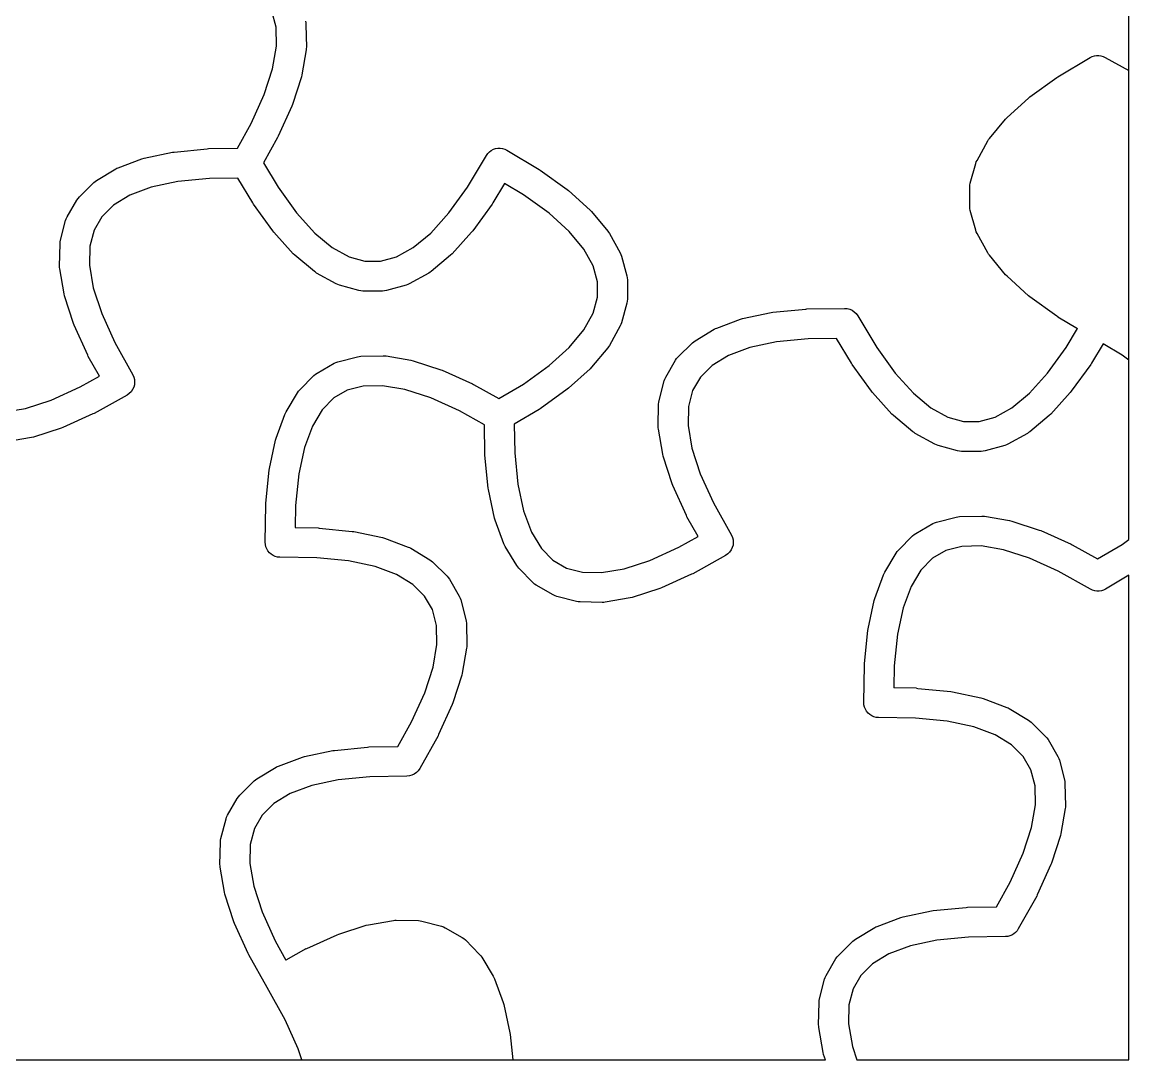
# Model space of a CAD drawing. Header units: millimetres. Extents: x 0 to 304, y 0 to 228.
# Drawn here: x 248.4 to 304, y 0 to 52.1 of the extents above; entities that cross this region are included whole.
import ezdxf

# ---------------------------------------------------------------- set-up
doc = ezdxf.new("R2010")
doc.units = ezdxf.units.MM
doc.layers.add('VISIBLE', color=7, linetype='CONTINUOUS')

msp = doc.modelspace()

# ---------------------------------------------------------------- linework, layer by layer
at = {"layer": 'VISIBLE'}
for p, q in [((304, 49.681767), (304, 70.171069)), ((261.19508, 51.868431), (260.986543, 52.669641)), ((261.213622, 50.90821), (261.19508, 51.868431)), ((262.669046, 52.160462), (262.686204, 52.073953)), ((262.686204, 52.073953), (262.693089, 51.986029)), ((262.693089, 51.986029), (262.714708, 50.866452)), ((261.02108, 49.778088), (261.213622, 50.90821)), ((262.704194, 50.726007), (262.490659, 49.472666)), ((262.712755, 50.795982), (262.704194, 50.726007)), ((262.714708, 50.866452), (262.712755, 50.795982)), ((300.437112, 49.365187), (302.060307, 50.33448)), ((302.060307, 50.33448), (302.160574, 50.384598)), ((302.160574, 50.384598), (302.267191, 50.419212)), ((302.267191, 50.419212), (302.377777, 50.437549)), ((302.377777, 50.437549), (302.48986, 50.439199)), ((302.48986, 50.439199), (302.600937, 50.424126)), ((302.600937, 50.424126), (302.708527, 50.392666)), ((302.708527, 50.392666), (302.810226, 50.345522)), ((302.810226, 50.345522), (304, 49.681767)), ((260.601526, 48.482621), (261.02108, 49.778088)), ((262.490659, 49.472666), (262.464826, 49.36755)), ((304, 35.146283), (304, 49.681767)), ((262.464826, 49.36755), (262.015789, 47.981046)), ((299.030983, 48.356975), (300.383645, 49.330083)), ((300.383645, 49.330083), (300.437112, 49.365187)), ((259.946824, 47.030502), (260.601526, 48.482621)), ((298.966591, 48.30503), (299.030983, 48.356975)), ((261.985996, 47.903864), (261.30111, 46.384797)), ((262.015789, 47.981046), (261.985996, 47.903864)), ((297.88446, 47.328801), (298.966591, 48.30503)), ((296.997933, 46.272027), (297.809531, 47.250684)), ((297.809531, 47.250684), (297.88446, 47.328801)), ((259.252299, 45.785573), (259.946824, 47.030502)), ((261.272358, 46.327662), (260.562238, 45.05478)), ((261.30111, 46.384797), (261.272358, 46.327662)), ((296.37754, 45.175263), (296.918605, 46.155655)), ((296.918605, 46.155655), (296.955532, 46.215707)), ((296.955532, 46.215707), (296.997933, 46.272027)), ((254.566036, 45.276877), (255.991303, 45.581251)), ((255.991303, 45.581251), (256.07304, 45.594041)), ((256.07304, 45.594041), (257.731034, 45.760446)), ((257.731034, 45.760446), (257.79489, 45.764114)), ((257.79489, 45.764114), (259.252299, 45.785573)), ((271.820459, 45.52255), (271.902719, 45.606716)), ((271.902719, 45.606716), (271.997132, 45.676978)), ((271.997132, 45.676978), (272.101375, 45.731605)), ((272.101375, 45.731605), (272.212879, 45.769253)), ((272.212879, 45.769253), (272.3289, 45.788994)), ((272.3289, 45.788994), (272.446581, 45.790342)), ((272.446581, 45.790342), (272.563024, 45.773265)), ((272.563024, 45.773265), (272.675362, 45.738182)), ((272.675362, 45.738182), (272.780829, 45.685957)), ((272.780829, 45.685957), (274.404024, 44.716664)), ((253.269893, 44.804948), (254.462086, 45.246691)), ((254.462086, 45.246691), (254.566036, 45.276877)), ((260.562238, 45.05478), (261.293116, 43.830839)), ((270.799497, 43.830839), (271.752379, 45.426551)), ((271.752379, 45.426551), (271.820459, 45.52255)), ((296.040612, 44.030746), (296.311145, 45.012178)), ((296.311145, 45.012178), (296.33954, 45.095676)), ((296.33954, 45.095676), (296.37754, 45.175263)), ((252.184236, 44.165319), (253.143008, 44.74383)), ((253.143008, 44.74383), (253.205013, 44.777374)), ((253.205013, 44.777374), (253.269893, 44.804948)), ((274.404024, 44.716664), (274.45749, 44.68156)), ((274.45749, 44.68156), (275.810153, 43.708452)), ((251.320189, 43.342602), (252.045193, 44.057281)), ((252.045193, 44.057281), (252.111533, 44.115395)), ((252.111533, 44.115395), (252.184236, 44.165319)), ((256.264057, 44.105677), (254.932373, 43.821287)), ((257.84898, 44.264748), (256.264057, 44.105677)), ((259.274383, 44.285736), (257.84898, 44.264748)), ((260.021672, 43.034312), (259.274383, 44.285736)), ((272.655712, 44.01358), (272.070942, 43.034312)), ((273.607497, 43.44522), (272.655712, 44.01358)), ((296.013646, 43.831441), (296.020418, 43.932002)), ((296.020418, 43.932002), (296.040612, 44.030746)), ((251.253328, 43.267184), (251.320189, 43.342602)), ((253.857387, 43.422973), (253.035083, 42.926805)), ((254.932373, 43.821287), (253.857387, 43.422973)), ((261.293116, 43.830839), (262.223337, 42.537791)), ((269.869277, 42.537791), (270.799497, 43.830839)), ((274.900545, 42.514999), (273.607497, 43.44522)), ((275.810153, 43.708452), (275.874545, 43.656507)), ((275.874545, 43.656507), (276.956675, 42.680278)), ((296.013646, 42.849663), (296.013646, 43.831441)), ((250.706294, 42.333237), (251.197183, 43.183482)), ((251.197183, 43.183482), (251.253328, 43.267184)), ((253.035083, 42.926805), (252.445483, 42.345601)), ((260.056776, 42.980846), (260.021672, 43.034312)), ((261.029884, 41.628183), (260.056776, 42.980846)), ((272.035837, 42.980846), (271.062729, 41.628183)), ((272.070942, 43.034312), (272.035837, 42.980846)), ((296.020418, 42.749102), (296.013646, 42.849663)), ((250.629995, 42.147151), (250.661878, 42.242763)), ((250.661878, 42.242763), (250.706294, 42.333237)), ((252.445483, 42.345601), (252.05607, 41.671119)), ((262.223337, 42.537791), (263.135467, 41.526713)), ((268.957146, 41.526713), (269.869277, 42.537791)), ((275.911623, 41.602869), (274.900545, 42.514999)), ((276.956675, 42.680278), (277.031605, 42.602161)), ((277.031605, 42.602161), (277.843203, 41.623504)), ((296.040612, 42.650358), (296.020418, 42.749102)), ((296.311145, 41.668926), (296.040612, 42.650358)), ((250.373567, 41.16194), (250.629995, 42.147151)), ((252.05607, 41.671119), (251.847533, 40.869908)), ((296.33954, 41.585428), (296.311145, 41.668926)), ((250.356409, 41.075431), (250.373567, 41.16194)), ((261.081829, 41.563791), (261.029884, 41.628183)), ((262.058058, 40.481661), (261.081829, 41.563791)), ((263.135467, 41.526713), (264.01791, 40.794905)), ((268.074703, 40.794905), (268.957146, 41.526713)), ((271.010785, 41.563791), (270.034555, 40.481661)), ((271.062729, 41.628183), (271.010785, 41.563791)), ((276.643431, 40.720426), (275.911623, 41.602869)), ((277.843203, 41.623504), (277.885604, 41.567184)), ((277.885604, 41.567184), (277.92253, 41.507132)), ((277.92253, 41.507132), (278.463596, 40.526741)), ((296.37754, 41.505841), (296.33954, 41.585428)), ((296.918605, 40.525449), (296.37754, 41.505841)), ((250.327905, 39.86793), (250.349525, 40.987506)), ((250.349525, 40.987506), (250.356409, 41.075431)), ((251.847533, 40.869908), (251.828991, 39.909687)), ((264.01791, 40.794905), (264.858757, 40.330853)), ((267.233856, 40.330853), (268.074703, 40.794905)), ((277.107483, 39.879579), (276.643431, 40.720426)), ((262.136175, 40.406731), (262.058058, 40.481661)), ((263.114832, 39.595133), (262.136175, 40.406731)), ((264.858757, 40.330853), (265.656894, 40.110846)), ((265.656894, 40.110846), (266.435719, 40.110846)), ((266.435719, 40.110846), (267.233856, 40.330853)), ((269.956438, 40.406731), (268.977781, 39.595133)), ((270.034555, 40.481661), (269.956438, 40.406731)), ((278.463596, 40.526741), (278.501596, 40.447153)), ((278.501596, 40.447153), (278.529991, 40.363656)), ((278.529991, 40.363656), (278.800524, 39.382224)), ((296.955532, 40.465397), (296.918605, 40.525449)), ((296.997933, 40.409077), (296.955532, 40.465397)), ((297.809531, 39.43042), (296.997933, 40.409077)), ((250.329858, 39.79746), (250.327905, 39.86793)), ((250.338419, 39.727485), (250.329858, 39.79746)), ((250.551954, 38.474144), (250.338419, 39.727485)), ((251.828991, 39.909687), (252.021533, 38.779566)), ((263.171152, 39.552732), (263.114832, 39.595133)), ((263.231204, 39.515806), (263.171152, 39.552732)), ((264.211595, 38.97474), (263.231204, 39.515806)), ((268.861409, 39.515806), (267.881018, 38.97474)), ((268.921461, 39.552732), (268.861409, 39.515806)), ((268.977781, 39.595133), (268.921461, 39.552732)), ((277.32749, 39.081442), (277.107483, 39.879579)), ((264.291183, 38.93674), (264.211595, 38.97474)), ((264.37468, 38.908345), (264.291183, 38.93674)), ((265.356112, 38.637812), (264.37468, 38.908345)), ((267.717933, 38.908345), (266.736501, 38.637812)), ((267.801431, 38.93674), (267.717933, 38.908345)), ((267.881018, 38.97474), (267.801431, 38.93674)), ((277.32749, 38.302617), (277.32749, 39.081442)), ((278.800524, 39.382224), (278.820718, 39.283479)), ((278.820718, 39.283479), (278.82749, 39.182919)), ((278.82749, 39.182919), (278.82749, 38.20114)), ((297.88446, 39.352303), (297.809531, 39.43042)), ((298.966591, 38.376074), (297.88446, 39.352303)), ((250.577787, 38.369028), (250.551954, 38.474144)), ((251.026825, 36.982523), (250.577787, 38.369028)), ((252.021533, 38.779566), (252.441087, 37.484098)), ((265.454857, 38.617618), (265.356112, 38.637812)), ((265.555417, 38.610846), (265.454857, 38.617618)), ((266.537196, 38.610846), (265.555417, 38.610846)), ((266.637756, 38.617618), (266.537196, 38.610846)), ((266.736501, 38.637812), (266.637756, 38.617618)), ((299.030983, 38.324129), (298.966591, 38.376074)), ((277.107483, 37.50448), (277.32749, 38.302617)), ((278.800524, 38.001835), (278.529991, 37.020403)), ((278.820718, 38.10058), (278.800524, 38.001835)), ((278.82749, 38.20114), (278.820718, 38.10058)), ((300.383645, 37.351021), (299.030983, 38.324129)), ((252.441087, 37.484098), (253.095789, 36.031979)), ((276.643431, 36.663633), (277.107483, 37.50448)), ((284.510609, 37.195213), (284.614558, 37.2254)), ((284.614558, 37.2254), (286.039825, 37.529774)), ((286.039825, 37.529774), (286.121563, 37.542564)), ((286.121563, 37.542564), (287.779557, 37.708968)), ((287.779557, 37.708968), (287.843412, 37.712636)), ((287.843412, 37.712636), (289.733787, 37.740471)), ((289.733787, 37.740471), (289.864177, 37.730995)), ((289.864177, 37.730995), (289.99094, 37.699022)), ((289.99094, 37.699022), (290.110226, 37.645522)), ((290.110226, 37.645522), (290.218409, 37.572121)), ((290.218409, 37.572121), (290.312203, 37.481049)), ((290.312203, 37.481049), (290.388757, 37.375074)), ((290.388757, 37.375074), (291.341638, 35.779361)), ((300.437112, 37.315917), (300.383645, 37.351021)), ((300.437112, 37.315917), (301.41638, 36.731146)), ((251.056617, 36.905342), (251.026825, 36.982523)), ((251.741504, 35.386274), (251.056617, 36.905342)), ((278.463596, 36.857318), (277.92253, 35.876927)), ((278.501596, 36.936905), (278.463596, 36.857318)), ((278.529991, 37.020403), (278.501596, 36.936905)), ((282.232758, 36.113842), (283.19153, 36.692353)), ((283.19153, 36.692353), (283.253535, 36.725897)), ((283.253535, 36.725897), (283.318416, 36.75347)), ((283.318416, 36.75347), (284.510609, 37.195213)), ((300.84802, 35.779361), (301.41638, 36.731146)), ((275.911623, 35.78119), (276.643431, 36.663633)), ((282.160055, 36.063917), (282.232758, 36.113842)), ((287.897503, 36.21327), (286.31258, 36.054199)), ((289.322905, 36.234258), (287.897503, 36.21327)), ((290.070194, 34.982835), (289.322905, 36.234258)), ((253.095789, 36.031979), (254.001276, 34.408903)), ((274.900545, 34.869059), (275.911623, 35.78119)), ((277.843203, 35.760555), (277.031605, 34.781898)), ((277.885604, 35.816875), (277.843203, 35.760555)), ((277.92253, 35.876927), (277.885604, 35.816875)), ((281.368712, 35.291125), (282.093716, 36.005804)), ((282.093716, 36.005804), (282.160055, 36.063917)), ((284.980895, 35.76981), (283.90591, 35.371496)), ((286.31258, 36.054199), (284.980895, 35.76981)), ((291.341638, 35.779361), (292.271859, 34.486313)), ((299.917799, 34.486313), (300.84802, 35.779361)), ((302.704235, 35.962102), (302.119464, 34.982835)), ((303.65602, 35.393743), (302.704235, 35.962102)), ((251.770255, 35.32914), (251.741504, 35.386274)), ((252.32594, 34.33308), (251.770255, 35.32914)), ((264.106576, 34.982042), (264.19705, 35.026458)), ((264.19705, 35.026458), (264.292662, 35.058341)), ((264.292662, 35.058341), (265.277874, 35.314769)), ((265.277874, 35.314769), (265.364383, 35.331927)), ((265.364383, 35.331927), (265.452307, 35.338811)), ((265.452307, 35.338811), (266.571884, 35.360431)), ((266.571884, 35.360431), (266.642354, 35.358478)), ((266.642354, 35.358478), (266.712329, 35.349917)), ((266.712329, 35.349917), (267.96567, 35.136382)), ((267.96567, 35.136382), (268.070785, 35.110549)), ((268.070785, 35.110549), (269.45729, 34.661511)), ((280.754816, 34.28176), (281.245706, 35.132005)), ((281.245706, 35.132005), (281.301851, 35.215707)), ((281.301851, 35.215707), (281.368712, 35.291125)), ((283.90591, 35.371496), (283.083606, 34.875327)), ((304, 35.146283), (303.65602, 35.393743)), ((304, 26.134821), (304, 35.146283)), ((263.172629, 34.435008), (263.256331, 34.491153)), ((263.256331, 34.491153), (264.106576, 34.982042)), ((269.45729, 34.661511), (269.534472, 34.631719)), ((269.534472, 34.631719), (271.053539, 33.946832)), ((273.607497, 33.938839), (274.900545, 34.869059)), ((276.956675, 34.703781), (275.874545, 33.727551)), ((277.031605, 34.781898), (276.956675, 34.703781)), ((283.083606, 34.875327), (282.494005, 34.294124)), ((290.105298, 34.929368), (290.070194, 34.982835)), ((291.078406, 33.576705), (290.105298, 34.929368)), ((292.271859, 34.486313), (293.18399, 33.475235)), ((299.005668, 33.475235), (299.917799, 34.486313)), ((302.08436, 34.929368), (301.111252, 33.576705)), ((302.119464, 34.982835), (302.08436, 34.929368)), ((251.357834, 33.792989), (252.32594, 34.33308)), ((254.001276, 34.408903), (254.054776, 34.289618)), ((254.082915, 33.90241), (254.047223, 33.776643)), ((254.054776, 34.289618), (254.08675, 34.162855)), ((254.096225, 34.032465), (254.082915, 33.90241)), ((254.08675, 34.162855), (254.096225, 34.032465)), ((262.382532, 33.643143), (263.097211, 34.368147)), ((263.097211, 34.368147), (263.172629, 34.435008)), ((271.053539, 33.946832), (271.110674, 33.918081)), ((271.110674, 33.918081), (272.383556, 33.207961)), ((272.383556, 33.207961), (273.607497, 33.938839)), ((280.42209, 33.110462), (280.678517, 34.095674)), ((280.678517, 34.095674), (280.710401, 34.191286)), ((280.710401, 34.191286), (280.754816, 34.28176)), ((282.494005, 34.294124), (282.104593, 33.619641)), ((249.905715, 33.138287), (251.357834, 33.792989)), ((253.711703, 33.388537), (252.060674, 32.467455)), ((253.819886, 33.461938), (253.711703, 33.388537)), ((253.91368, 33.55301), (253.819886, 33.461938)), ((253.990234, 33.658985), (253.91368, 33.55301)), ((254.047223, 33.776643), (253.990234, 33.658985)), ((261.695983, 32.545328), (262.274494, 33.5041)), ((262.274494, 33.5041), (262.324419, 33.576803)), ((262.324419, 33.576803), (262.382532, 33.643143)), ((264.768695, 33.632266), (264.094212, 33.242853)), ((265.569905, 33.840803), (264.768695, 33.632266)), ((266.530126, 33.859345), (265.569905, 33.840803)), ((267.660248, 33.666803), (266.530126, 33.859345)), ((268.955715, 33.247249), (267.660248, 33.666803)), ((275.810153, 33.675607), (274.45749, 32.702499)), ((275.874545, 33.727551), (275.810153, 33.675607)), ((282.104593, 33.619641), (281.896056, 32.818431)), ((291.130351, 33.512313), (291.078406, 33.576705)), ((292.106581, 32.430183), (291.130351, 33.512313)), ((293.18399, 33.475235), (294.066433, 32.743428)), ((298.123226, 32.743428), (299.005668, 33.475235)), ((301.059307, 33.512313), (300.083078, 32.430183)), ((301.111252, 33.576705), (301.059307, 33.512313)), ((248.610248, 32.718733), (249.905715, 33.138287)), ((264.094212, 33.242853), (263.513009, 32.653253)), ((270.407834, 32.592547), (268.955715, 33.247249)), ((280.376428, 31.816452), (280.398047, 32.936029)), ((280.398047, 32.936029), (280.404931, 33.023953)), ((280.404931, 33.023953), (280.42209, 33.110462)), ((281.896056, 32.818431), (281.877514, 31.85821)), ((247.480126, 32.526191), (248.610248, 32.718733)), ((252.003539, 32.438704), (250.484472, 31.753817)), ((252.060674, 32.467455), (252.003539, 32.438704)), ((261.193123, 31.22625), (261.634866, 32.418443)), ((261.634866, 32.418443), (261.662439, 32.483323)), ((261.662439, 32.483323), (261.695983, 32.545328)), ((263.513009, 32.653253), (263.01684, 31.830949)), ((271.652763, 31.898022), (270.407834, 32.592547)), ((274.404024, 32.667394), (273.1526, 31.920106)), ((274.45749, 32.702499), (274.404024, 32.667394)), ((292.184697, 32.355254), (292.106581, 32.430183)), ((293.163355, 31.543656), (292.184697, 32.355254)), ((294.066433, 32.743428), (294.907279, 32.279376)), ((294.907279, 32.279376), (295.705417, 32.059369)), ((296.484242, 32.059369), (297.282379, 32.279376)), ((297.282379, 32.279376), (298.123226, 32.743428)), ((300.004961, 32.355254), (299.026304, 31.543656)), ((300.083078, 32.430183), (300.004961, 32.355254)), ((250.40729, 31.724025), (249.020785, 31.274987)), ((250.484472, 31.753817), (250.40729, 31.724025)), ((263.01684, 31.830949), (262.618526, 30.755963)), ((271.674222, 30.440613), (271.652763, 31.898022)), ((273.1526, 31.920106), (273.173588, 30.494703)), ((280.378381, 31.745982), (280.376428, 31.816452)), ((280.386942, 31.676007), (280.378381, 31.745982)), ((280.600477, 30.422666), (280.386942, 31.676007)), ((281.877514, 31.85821), (282.070056, 30.728088)), ((295.705417, 32.059369), (296.484242, 32.059369)), ((248.91567, 31.249155), (247.662329, 31.035619)), ((249.020785, 31.274987), (248.91567, 31.249155)), ((260.858562, 29.697033), (261.162936, 31.1223)), ((261.162936, 31.1223), (261.193123, 31.22625)), ((293.219674, 31.501254), (293.163355, 31.543656)), ((293.279727, 31.464328), (293.219674, 31.501254)), ((294.260118, 30.923263), (293.279727, 31.464328)), ((298.909932, 31.464328), (297.92954, 30.923263)), ((298.969984, 31.501254), (298.909932, 31.464328)), ((299.026304, 31.543656), (298.969984, 31.501254)), ((262.618526, 30.755963), (262.334137, 29.424279)), ((282.070056, 30.728088), (282.48961, 29.432621)), ((294.339705, 30.885263), (294.260118, 30.923263)), ((294.423203, 30.856868), (294.339705, 30.885263)), ((295.404635, 30.586335), (294.423203, 30.856868)), ((295.503379, 30.566141), (295.404635, 30.586335)), ((295.60394, 30.559369), (295.503379, 30.566141)), ((296.585719, 30.559369), (295.60394, 30.559369)), ((296.686279, 30.566141), (296.585719, 30.559369)), ((296.785023, 30.586335), (296.686279, 30.566141)), ((297.766455, 30.856868), (296.785023, 30.586335)), ((297.849953, 30.885263), (297.766455, 30.856868)), ((297.92954, 30.923263), (297.849953, 30.885263)), ((271.67789, 30.376757), (271.674222, 30.440613)), ((271.844295, 28.718763), (271.67789, 30.376757)), ((273.173588, 30.494703), (273.332659, 28.90978)), ((280.62631, 30.31755), (280.600477, 30.422666)), ((281.075347, 28.931046), (280.62631, 30.31755)), ((260.679368, 27.957302), (260.845772, 29.615296)), ((260.845772, 29.615296), (260.858562, 29.697033)), ((262.334137, 29.424279), (262.175066, 27.839356)), ((273.332659, 28.90978), (273.617049, 27.578095)), ((281.10514, 28.853864), (281.075347, 28.931046)), ((282.48961, 29.432621), (283.144312, 27.980502)), ((271.857085, 28.637025), (271.844295, 28.718763)), ((272.161459, 27.211758), (271.857085, 28.637025)), ((281.790026, 27.334797), (281.10514, 28.853864)), ((260.647865, 26.003071), (260.6757, 27.893446)), ((260.6757, 27.893446), (260.679368, 27.957302)), ((262.175066, 27.839356), (262.158745, 26.730906)), ((283.144312, 27.980502), (284.049799, 26.357426)), ((273.617049, 27.578095), (274.015363, 26.50311)), ((281.818778, 27.277662), (281.790026, 27.334797)), ((282.374463, 26.281602), (281.818778, 27.277662)), ((294.341185, 27.006864), (295.326396, 27.263292)), ((295.326396, 27.263292), (295.412905, 27.28045)), ((295.412905, 27.28045), (295.50083, 27.287334)), ((295.50083, 27.287334), (296.620406, 27.308954)), ((296.620406, 27.308954), (296.690876, 27.307001)), ((296.690876, 27.307001), (296.760851, 27.29844)), ((296.760851, 27.29844), (298.014192, 27.084904)), ((262.158745, 26.730906), (263.299201, 26.714114)), ((263.299201, 26.714114), (263.363056, 26.710446)), ((263.363056, 26.710446), (265.02105, 26.544041)), ((272.191645, 27.107809), (272.161459, 27.211758)), ((272.633388, 25.915616), (272.191645, 27.107809)), ((293.304853, 26.439676), (294.155099, 26.930565)), ((294.155099, 26.930565), (294.245573, 26.97498)), ((294.245573, 26.97498), (294.341185, 27.006864)), ((298.014192, 27.084904), (298.119308, 27.059072)), ((298.119308, 27.059072), (299.505813, 26.610034)), ((265.02105, 26.544041), (265.102788, 26.531251)), ((265.102788, 26.531251), (266.528055, 26.226877)), ((266.528055, 26.226877), (266.632004, 26.196691)), ((266.632004, 26.196691), (267.824197, 25.754948)), ((274.015363, 26.50311), (274.511531, 25.680806)), ((281.406356, 25.741512), (282.374463, 26.281602)), ((284.049799, 26.357426), (284.103299, 26.238141)), ((284.103299, 26.238141), (284.135272, 26.111377)), ((284.135272, 26.111377), (284.144748, 25.980987)), ((292.431055, 25.591666), (293.145734, 26.31667)), ((293.145734, 26.31667), (293.221152, 26.38353)), ((293.221152, 26.38353), (293.304853, 26.439676)), ((299.505813, 26.610034), (299.582994, 26.580241)), ((299.582994, 26.580241), (301.102062, 25.895355)), ((303.65602, 25.887361), (304, 26.134821)), ((260.655371, 25.885622), (260.647865, 26.003071)), ((260.681157, 25.770793), (260.655371, 25.885622)), ((260.724589, 25.661412), (260.681157, 25.770793)), ((260.784597, 25.560171), (260.724589, 25.661412)), ((260.859703, 25.469565), (260.784597, 25.560171)), ((267.824197, 25.754948), (267.889078, 25.727374)), ((267.889078, 25.727374), (267.951083, 25.69383)), ((267.951083, 25.69383), (268.909855, 25.115319)), ((272.660962, 25.850736), (272.633388, 25.915616)), ((272.694506, 25.78873), (272.660962, 25.850736)), ((273.273017, 24.829959), (272.694506, 25.78873)), ((274.511531, 25.680806), (275.092735, 25.091206)), ((279.954238, 25.08681), (281.406356, 25.741512)), ((284.038757, 25.607507), (283.962203, 25.501532)), ((284.095746, 25.725166), (284.038757, 25.607507)), ((284.131438, 25.850933), (284.095746, 25.725166)), ((284.144748, 25.980987), (284.131438, 25.850933)), ((292.372941, 25.525326), (292.431055, 25.591666)), ((294.817217, 25.580788), (294.142735, 25.191376)), ((295.618428, 25.789325), (294.817217, 25.580788)), ((296.578649, 25.807868), (295.618428, 25.789325)), ((297.70877, 25.615325), (296.578649, 25.807868)), ((299.004238, 25.195771), (297.70877, 25.615325)), ((301.102062, 25.895355), (301.159196, 25.866604)), ((301.159196, 25.866604), (302.432079, 25.156484)), ((302.432079, 25.156484), (303.65602, 25.887361)), ((260.94806, 25.391823), (260.859703, 25.469565)), ((261.047489, 25.32886), (260.94806, 25.391823)), ((261.155545, 25.282227), (261.047489, 25.32886)), ((261.269565, 25.253071), (261.155545, 25.282227)), ((261.386742, 25.242111), (261.269565, 25.253071)), ((263.245111, 25.214748), (261.386742, 25.242111)), ((264.830033, 25.055677), (263.245111, 25.214748)), ((266.161718, 24.771287), (264.830033, 25.055677)), ((268.909855, 25.115319), (268.982558, 25.065395)), ((268.982558, 25.065395), (269.048897, 25.007281)), ((269.048897, 25.007281), (269.773901, 24.292602)), ((275.092735, 25.091206), (275.767217, 24.701793)), ((278.65877, 24.667256), (279.954238, 25.08681)), ((283.760226, 25.33706), (282.109196, 24.415978)), ((283.868409, 25.410461), (283.760226, 25.33706)), ((283.962203, 25.501532), (283.868409, 25.410461)), ((291.744506, 24.493851), (292.323017, 25.452623)), ((292.323017, 25.452623), (292.372941, 25.525326)), ((294.142735, 25.191376), (293.561531, 24.601775)), ((300.456356, 24.541069), (299.004238, 25.195771)), ((267.236703, 24.372973), (266.161718, 24.771287)), ((273.322941, 24.757256), (273.273017, 24.829959)), ((273.381055, 24.690916), (273.322941, 24.757256)), ((274.095734, 23.965912), (273.381055, 24.690916)), ((275.767217, 24.701793), (276.568428, 24.493256)), ((276.568428, 24.493256), (277.528649, 24.474714)), ((277.528649, 24.474714), (278.65877, 24.667256)), ((291.710962, 24.431846), (291.744506, 24.493851)), ((293.561531, 24.601775), (293.065363, 23.779471)), ((302.079433, 23.635582), (300.456356, 24.541069)), ((268.059007, 23.876805), (267.236703, 24.372973)), ((269.773901, 24.292602), (269.840762, 24.217184)), ((269.840762, 24.217184), (269.896907, 24.133482)), ((269.896907, 24.133482), (270.387797, 23.283237)), ((274.171152, 23.899051), (274.095734, 23.965912)), ((274.254853, 23.842906), (274.171152, 23.899051)), ((282.052062, 24.387226), (280.532994, 23.70234)), ((282.109196, 24.415978), (282.052062, 24.387226)), ((291.241645, 23.174772), (291.683388, 24.366965)), ((291.683388, 24.366965), (291.710962, 24.431846)), ((304, 24.345678), (302.829351, 23.646624)), ((304, 0), (304, 24.345678)), ((268.648608, 23.295601), (268.059007, 23.876805)), ((275.105099, 23.352016), (274.254853, 23.842906)), ((275.195573, 23.307601), (275.105099, 23.352016)), ((280.455813, 23.672547), (279.069308, 23.22351)), ((280.532994, 23.70234), (280.455813, 23.672547)), ((293.065363, 23.779471), (292.667049, 22.704486)), ((302.181132, 23.588438), (302.079433, 23.635582)), ((302.288722, 23.556978), (302.181132, 23.588438)), ((302.399799, 23.541905), (302.288722, 23.556978)), ((302.511882, 23.543555), (302.399799, 23.541905)), ((302.622467, 23.561892), (302.511882, 23.543555)), ((302.729084, 23.596506), (302.622467, 23.561892)), ((302.829351, 23.646624), (302.729084, 23.596506)), ((269.03802, 22.621119), (268.648608, 23.295601)), ((270.387797, 23.283237), (270.432212, 23.192763)), ((270.432212, 23.192763), (270.464096, 23.097151)), ((270.464096, 23.097151), (270.720524, 22.11194)), ((275.291185, 23.275718), (275.195573, 23.307601)), ((276.276396, 23.01929), (275.291185, 23.275718)), ((276.362905, 23.002132), (276.276396, 23.01929)), ((276.45083, 22.995247), (276.362905, 23.002132)), ((277.570406, 22.973628), (276.45083, 22.995247)), ((277.640876, 22.975581), (277.570406, 22.973628)), ((277.710851, 22.984142), (277.640876, 22.975581)), ((278.964192, 23.197677), (277.710851, 22.984142)), ((279.069308, 23.22351), (278.964192, 23.197677)), ((290.907085, 21.645556), (291.211459, 23.070823)), ((291.211459, 23.070823), (291.241645, 23.174772)), ((269.246557, 21.819908), (269.03802, 22.621119)), ((292.667049, 22.704486), (292.382659, 21.372801)), ((269.2651, 20.859687), (269.246557, 21.819908)), ((270.720524, 22.11194), (270.737682, 22.025431)), ((270.737682, 22.025431), (270.744566, 21.937506)), ((270.744566, 21.937506), (270.766186, 20.81793)), ((290.72789, 19.905824), (290.894295, 21.563818)), ((290.894295, 21.563818), (290.907085, 21.645556)), ((292.382659, 21.372801), (292.223588, 19.787879)), ((269.072557, 19.729566), (269.2651, 20.859687)), ((270.755672, 20.677485), (270.542136, 19.424144)), ((270.764233, 20.74746), (270.755672, 20.677485)), ((270.766186, 20.81793), (270.764233, 20.74746)), ((268.653003, 18.434098), (269.072557, 19.729566)), ((290.696388, 17.951594), (290.724222, 19.841969)), ((290.724222, 19.841969), (290.72789, 19.905824)), ((292.223588, 19.787879), (292.207267, 18.679429)), ((270.516303, 19.319028), (270.067266, 17.932523)), ((270.542136, 19.424144), (270.516303, 19.319028)), ((267.998301, 16.981979), (268.653003, 18.434098)), ((293.347723, 18.662636), (292.207267, 18.679429)), ((293.347723, 18.662636), (293.411579, 18.658968)), ((293.411579, 18.658968), (295.069573, 18.492564)), ((295.069573, 18.492564), (295.151311, 18.479774)), ((295.151311, 18.479774), (296.576577, 18.1754)), ((270.037473, 17.855342), (269.352587, 16.336274)), ((270.067266, 17.932523), (270.037473, 17.855342)), ((290.703893, 17.834145), (290.696388, 17.951594)), ((290.729679, 17.719316), (290.703893, 17.834145)), ((296.576577, 18.1754), (296.680527, 18.145213)), ((296.680527, 18.145213), (297.87272, 17.70347)), ((290.773111, 17.609935), (290.729679, 17.719316)), ((290.833119, 17.508694), (290.773111, 17.609935)), ((290.908226, 17.418087), (290.833119, 17.508694)), ((290.996582, 17.340345), (290.908226, 17.418087)), ((291.096012, 17.277383), (290.996582, 17.340345)), ((291.204067, 17.230749), (291.096012, 17.277383)), ((291.318087, 17.201593), (291.204067, 17.230749)), ((297.87272, 17.70347), (297.9376, 17.675897)), ((297.9376, 17.675897), (297.999606, 17.642353)), ((297.999606, 17.642353), (298.958377, 17.063842)), ((267.303776, 15.73705), (267.998301, 16.981979)), ((291.435265, 17.190633), (291.318087, 17.201593)), ((293.293633, 17.16327), (291.435265, 17.190633)), ((294.878556, 17.004199), (293.293633, 17.16327)), ((296.210241, 16.71981), (294.878556, 17.004199)), ((297.285226, 16.321496), (296.210241, 16.71981)), ((298.958377, 17.063842), (299.03108, 17.013917)), ((299.03108, 17.013917), (299.09742, 16.955804)), ((299.09742, 16.955804), (299.822424, 16.241125)), ((269.323836, 16.27914), (268.402754, 14.62811)), ((269.352587, 16.336274), (269.323836, 16.27914)), ((298.10753, 15.825327), (297.285226, 16.321496)), ((299.822424, 16.241125), (299.889285, 16.165707)), ((299.889285, 16.165707), (299.94543, 16.082005)), ((264.124517, 15.545518), (265.782512, 15.711923)), ((265.782512, 15.711923), (265.846367, 15.715591)), ((265.846367, 15.715591), (267.303776, 15.73705)), ((298.69713, 15.244124), (298.10753, 15.825327)), ((299.94543, 16.082005), (300.436319, 15.23176)), ((261.321371, 14.756425), (262.513564, 15.198168)), ((262.513564, 15.198168), (262.617513, 15.228354)), ((262.617513, 15.228354), (264.04278, 15.532729)), ((264.04278, 15.532729), (264.124517, 15.545518)), ((299.086543, 14.569641), (298.69713, 15.244124)), ((300.436319, 15.23176), (300.480735, 15.141286)), ((300.480735, 15.141286), (300.512618, 15.045674)), ((300.512618, 15.045674), (300.769046, 14.060462)), ((260.235713, 14.116796), (261.194485, 14.695308)), ((261.194485, 14.695308), (261.25649, 14.728851)), ((261.25649, 14.728851), (261.321371, 14.756425)), ((268.329353, 14.519927), (268.238281, 14.426133)), ((268.402754, 14.62811), (268.329353, 14.519927)), ((299.29508, 13.768431), (299.086543, 14.569641)), ((259.371666, 13.29408), (260.09667, 14.008758)), ((260.09667, 14.008758), (260.16301, 14.066872)), ((260.16301, 14.066872), (260.235713, 14.116796)), ((264.315535, 14.057154), (262.98385, 13.772765)), ((265.900457, 14.216225), (264.315535, 14.057154)), ((267.758826, 14.243588), (265.900457, 14.216225)), ((267.88888, 14.256898), (267.758826, 14.243588)), ((268.014647, 14.29259), (267.88888, 14.256898)), ((268.132306, 14.349579), (268.014647, 14.29259)), ((268.238281, 14.426133), (268.132306, 14.349579)), ((300.769046, 14.060462), (300.786204, 13.973953)), ((300.786204, 13.973953), (300.793089, 13.886029)), ((261.908865, 13.37445), (261.086561, 12.878282)), ((262.98385, 13.772765), (261.908865, 13.37445)), ((299.313622, 12.80821), (299.29508, 13.768431)), ((300.793089, 13.886029), (300.814708, 12.766452)), ((258.757771, 12.284714), (259.24866, 13.13496)), ((259.24866, 13.13496), (259.304806, 13.218662)), ((259.304806, 13.218662), (259.371666, 13.29408)), ((261.086561, 12.878282), (260.49696, 12.297078)), ((299.12108, 11.678088), (299.313622, 12.80821)), ((258.713356, 12.194241), (258.757771, 12.284714)), ((260.49696, 12.297078), (260.107547, 11.622596)), ((300.804194, 12.626007), (300.590659, 11.372666)), ((300.812755, 12.695982), (300.804194, 12.626007)), ((300.814708, 12.766452), (300.812755, 12.695982)), ((258.425044, 11.113417), (258.681472, 12.098628)), ((258.681472, 12.098628), (258.713356, 12.194241)), ((298.701526, 10.382621), (299.12108, 11.678088)), ((258.407886, 11.026908), (258.425044, 11.113417)), ((260.107547, 11.622596), (259.899011, 10.821385)), ((300.564826, 11.26755), (300.115789, 9.881046)), ((300.590659, 11.372666), (300.564826, 11.26755)), ((258.379382, 9.819407), (258.401002, 10.938983)), ((258.401002, 10.938983), (258.407886, 11.026908)), ((259.899011, 10.821385), (259.880468, 9.861165)), ((298.046824, 8.930502), (298.701526, 10.382621)), ((258.381335, 9.748937), (258.379382, 9.819407)), ((258.389896, 9.678962), (258.381335, 9.748937)), ((258.603432, 8.425621), (258.389896, 9.678962)), ((259.880468, 9.861165), (260.073011, 8.731043)), ((300.085996, 9.803864), (299.40111, 8.284797)), ((300.115789, 9.881046), (300.085996, 9.803864)), ((297.352299, 7.685573), (298.046824, 8.930502)), ((258.629264, 8.320505), (258.603432, 8.425621)), ((260.073011, 8.731043), (260.492565, 7.435576)), ((259.078302, 6.934001), (258.629264, 8.320505)), ((299.372358, 8.227662), (298.451276, 6.576633)), ((299.40111, 8.284797), (299.372358, 8.227662)), ((260.492565, 7.435576), (261.147266, 5.983457)), ((292.666036, 7.176877), (294.091303, 7.481251)), ((294.091303, 7.481251), (294.17304, 7.494041)), ((294.17304, 7.494041), (295.831034, 7.660446)), ((295.831034, 7.660446), (295.89489, 7.664114)), ((295.89489, 7.664114), (297.352299, 7.685573)), ((259.108095, 6.856819), (259.078302, 6.934001)), ((259.792981, 5.337752), (259.108095, 6.856819)), ((264.3368, 6.314466), (265.723305, 6.763504)), ((265.723305, 6.763504), (265.828421, 6.789336)), ((265.828421, 6.789336), (267.081762, 7.002872)), ((267.081762, 7.002872), (267.151737, 7.011433)), ((267.151737, 7.011433), (267.222207, 7.013386)), ((267.222207, 7.013386), (268.341783, 6.991766)), ((268.341783, 6.991766), (268.429708, 6.984882)), ((268.429708, 6.984882), (268.516217, 6.967724)), ((268.516217, 6.967724), (269.501428, 6.711296)), ((269.501428, 6.711296), (269.59704, 6.679412)), ((269.59704, 6.679412), (269.687514, 6.634997)), ((291.243008, 6.64383), (291.305013, 6.677374)), ((291.305013, 6.677374), (291.369893, 6.704948)), ((291.369893, 6.704948), (292.562086, 7.146691)), ((292.562086, 7.146691), (292.666036, 7.176877)), ((262.740551, 5.599787), (264.259619, 6.284673)), ((264.259619, 6.284673), (264.3368, 6.314466)), ((269.687514, 6.634997), (270.53776, 6.144108)), ((270.53776, 6.144108), (270.621461, 6.087963)), ((290.284236, 6.065319), (291.243008, 6.64383)), ((295.94898, 6.164748), (294.364057, 6.005677)), ((297.807349, 6.192111), (295.94898, 6.164748)), ((297.918995, 6.202132), (297.807349, 6.192111)), ((298.0279, 6.228682), (297.918995, 6.202132)), ((298.131633, 6.271167), (298.0279, 6.228682)), ((298.227874, 6.328638), (298.131633, 6.271167)), ((298.314475, 6.399811), (298.227874, 6.328638)), ((298.389501, 6.483096), (298.314475, 6.399811)), ((298.451276, 6.576633), (298.389501, 6.483096)), ((261.147266, 5.983457), (261.687357, 5.01535)), ((262.683417, 5.571036), (261.687357, 5.01535)), ((262.683417, 5.571036), (262.740551, 5.599787)), ((270.621461, 6.087963), (270.696879, 6.021102)), ((270.696879, 6.021102), (271.411558, 5.296098)), ((289.420189, 5.242602), (290.145193, 5.957281)), ((290.145193, 5.957281), (290.211533, 6.015395)), ((290.211533, 6.015395), (290.284236, 6.065319)), ((293.032373, 5.721287), (291.957387, 5.322973)), ((294.364057, 6.005677), (293.032373, 5.721287)), ((259.821732, 5.280617), (259.792981, 5.337752)), ((260.742814, 3.629587), (259.821732, 5.280617)), ((271.411558, 5.296098), (271.469672, 5.229758)), ((271.469672, 5.229758), (271.519596, 5.157055)), ((271.519596, 5.157055), (272.098108, 4.198283)), ((288.806294, 4.233237), (289.297183, 5.083482)), ((289.297183, 5.083482), (289.353328, 5.167184)), ((289.353328, 5.167184), (289.420189, 5.242602)), ((291.957387, 5.322973), (291.135083, 4.826805)), ((291.135083, 4.826805), (290.545483, 4.245601)), ((272.098108, 4.198283), (272.131651, 4.136278)), ((272.131651, 4.136278), (272.159225, 4.071397)), ((272.159225, 4.071397), (272.600968, 2.879204)), ((288.473567, 3.06194), (288.729995, 4.047151)), ((288.729995, 4.047151), (288.761878, 4.142763)), ((288.761878, 4.142763), (288.806294, 4.233237)), ((290.545483, 4.245601), (290.15607, 3.571119)), ((261.648301, 2.006511), (260.742814, 3.629587)), ((290.15607, 3.571119), (289.947533, 2.769908)), ((272.600968, 2.879204), (272.631154, 2.775255)), ((288.427905, 1.76793), (288.449525, 2.887506)), ((288.449525, 2.887506), (288.456409, 2.975431)), ((288.456409, 2.975431), (288.473567, 3.06194)), ((272.631154, 2.775255), (272.935529, 1.349988)), ((289.947533, 2.769908), (289.928991, 1.809687)), ((262.303003, 0.554393), (261.648301, 2.006511)), ((288.429858, 1.69746), (288.427905, 1.76793)), ((288.438419, 1.627485), (288.429858, 1.69746)), ((289.928991, 1.809687), (290.121533, 0.679566)), ((272.935529, 1.349988), (272.948318, 1.268251)), ((272.948318, 1.268251), (273.075606, 0)), ((288.651954, 0.374144), (288.438419, 1.627485)), ((290.121533, 0.679566), (290.341619, 0)), ((237.489407, 0), (262.482551, 0)), ((262.482551, 0), (262.303003, 0.554393)), ((262.482551, 0), (273.075606, 0)), ((273.075606, 0), (288.764915, 0)), ((288.677787, 0.269028), (288.651954, 0.374144)), ((288.764915, 0), (288.677787, 0.269028)), ((290.341619, 0), (304, 0))]:
    msp.add_line(p, q, dxfattribs=at)

doc.saveas('drawing.dxf')
